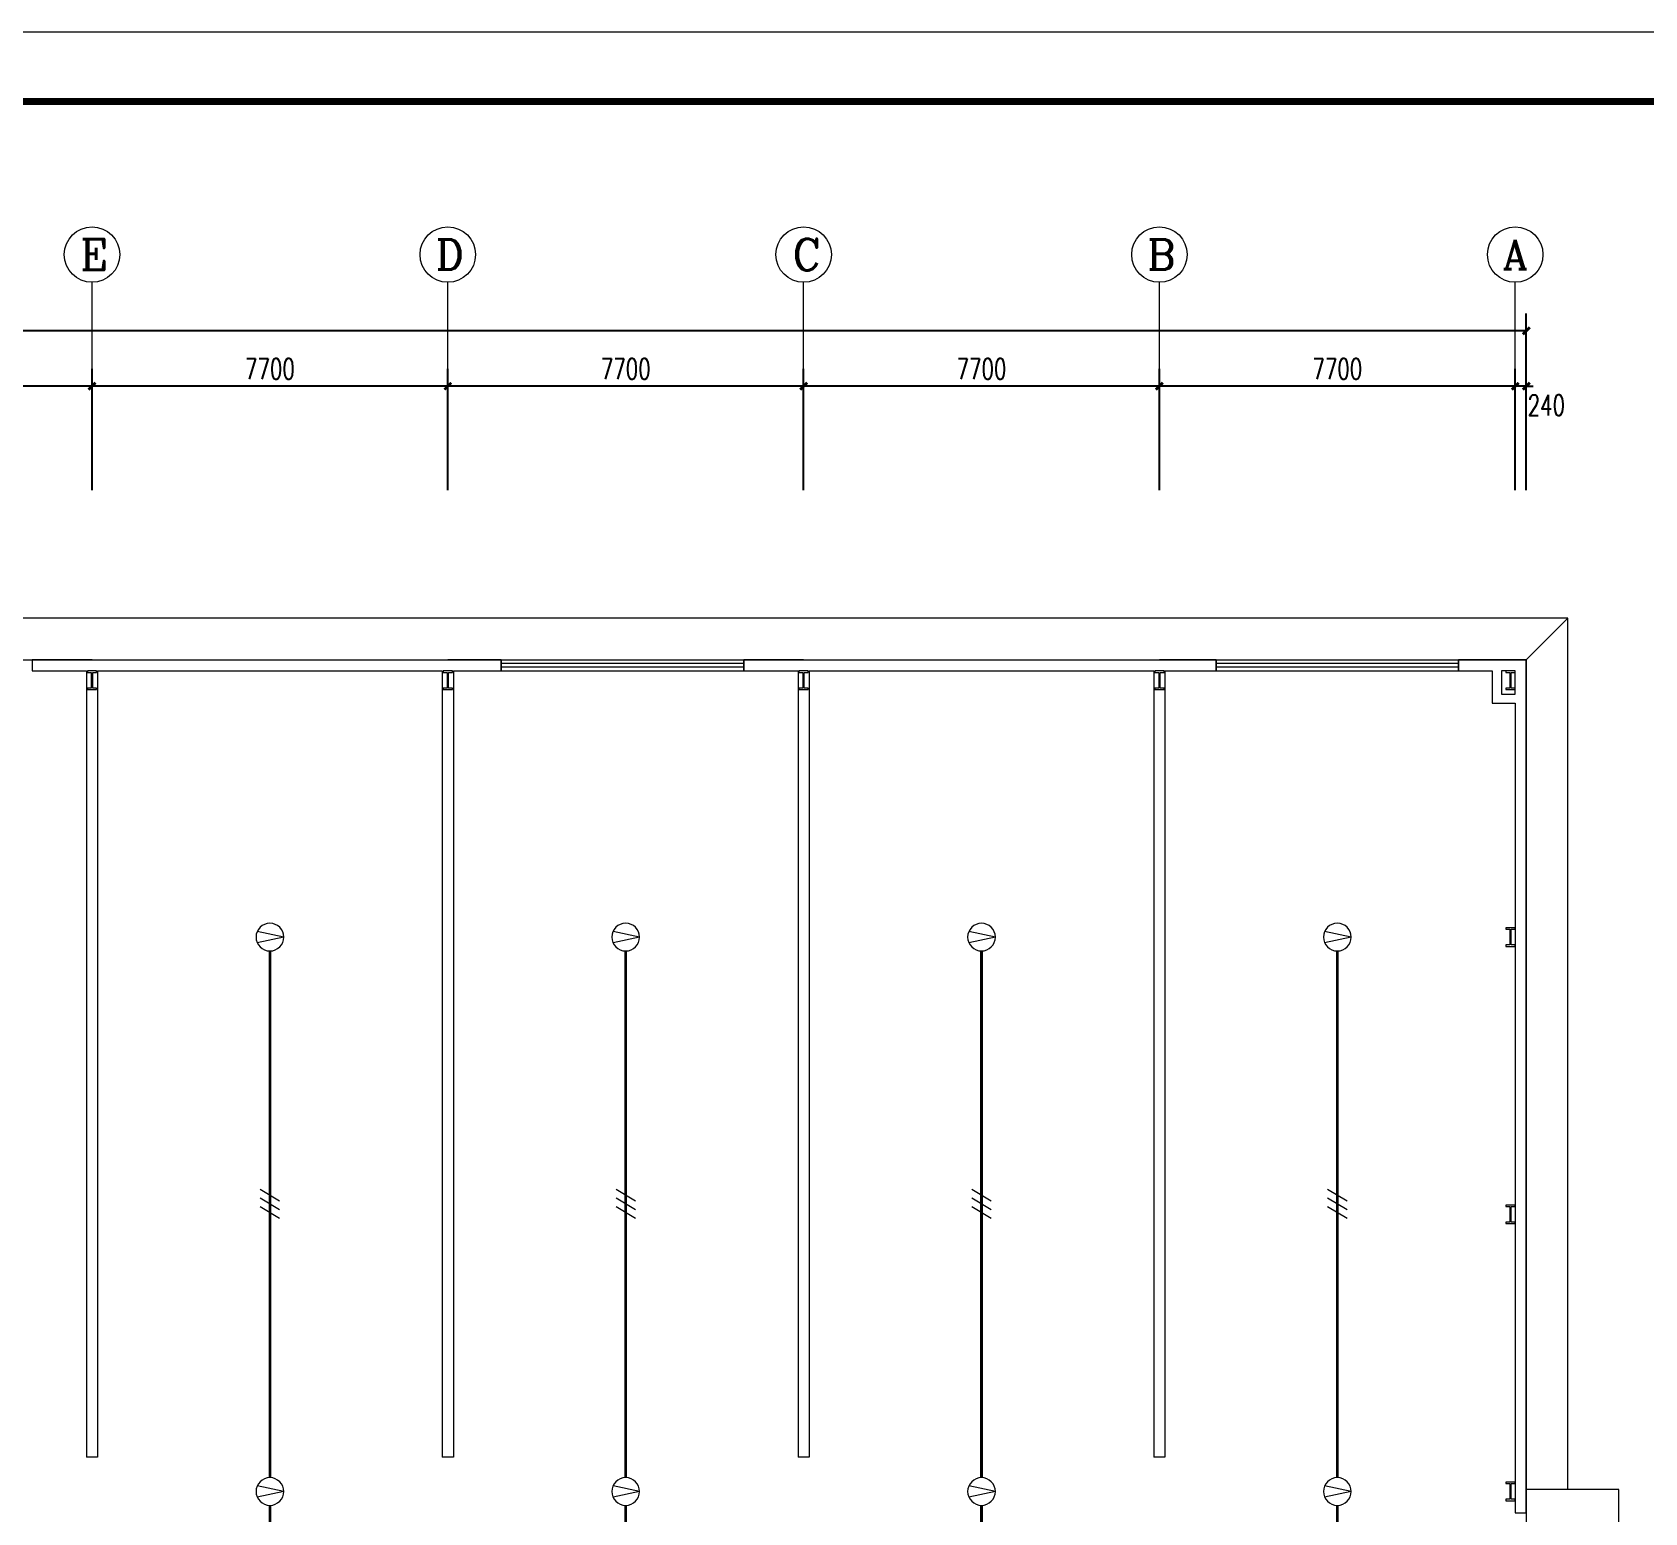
# Model space of a CAD drawing. Header units: inches. Extents: x -3272461 to -2504170, y 403793 to 1071042.
# Drawn here: x -2706341 to -2671444, y 742084 to 774131 of the extents above; entities that cross this region are included whole.
import ezdxf
from ezdxf.enums import TextEntityAlignment as Align

# ---------------------------------------------------------------- set-up
doc = ezdxf.new("R2010")
doc.units = ezdxf.units.IN
doc.header["$LTSCALE"] = 1000
doc.header["$MEASUREMENT"] = 0
doc.layers.get('0').update_dxf_attribs({"lineweight": 18})
for name, color, linetype, lineweight in [('AXIS', 30, 'Continuous', 18), ('DIM-照明', 7, 'Continuous', 18), ('EQUIP-照明', 3, 'Continuous', 18), ('jc', 8, 'Continuous', 18), ('PUB_TITLE', 153, 'Continuous', 18), ('WIRE-照明', 1, 'Continuous', 18)]:
    doc.layers.add(name, color=color, linetype=linetype, lineweight=lineweight)
doc.styles.add('_TCH_AXIS', font='complex.shx', dxfattribs={"bigfont": 'gbcbig.shx'})
doc.styles.add('_TCH_DIM_T3', font='simplex.shx', dxfattribs={"width": 0.705882, "bigfont": 'gbcbig.shx'})
doc.styles.add('_TCH_LABEL', font='complex.shx', dxfattribs={"bigfont": 'gbcbig.shx'})
doc.styles.add('_TEL_DIM', font='simplex.shx', dxfattribs={"width": 0.8, "bigfont": 'hztxt.shx'})
doc.styles.get("Standard").update_dxf_attribs({"font": 'gbenor.shx', "bigfont": 'gbcbig.shx'})
doc.dimstyles.new('_TCH_ARCH&&150', dxfattribs={"dimtxt": 446.25, "dimasz": 150, "dimexe": 375, "dimexo": 450, "dimgap": 150, "dimtad": 1, "dimdec": 0, "dimzin": 0, "dimdsep": 46, "dimtxsty": '_TCH_DIM_T3', "dimblk": 'ARCHTICK', "dimcen": 0.09, "dimdle": 300, "dimclrt": 7, "dimazin": 2, "dimtfac": 1, "dimtdec": 0, "dimtix": 1, "dimtmove": 2, "dimatfit": 3, "dimfxl": 1, "dimtolj": 1, "dimarcsym": 0})

# ---------------------------------------------------------------- blocks, each defined once
blk = doc.blocks.new('_ArchTick_0')
at = {"color": 0, "linetype": 'ByBlock'}
blk.add_lwpolyline([(-0.5, -0.5, 0.4, 0.4, 0), (0.5, 0.5, 0.4, 0.4, 0)], format="xyseb", dxfattribs=at)
blk = doc.blocks.new('*X286')
at = {"layer": 'AXIS', "color": 0, "lineweight": -2}
for p, q in [((-2743788, 764219), (-2743788, 768044)), ((-2674008, 764219), (-2674008, 768044)), ((-2674008, 767669), (-2743788, 767669))]:
    blk.add_line(p, q, dxfattribs=at)
at = {"layer": 'AXIS', "color": 0, "lineweight": -2, "xscale": 150, "yscale": 150, "zscale": 150, "rotation": 180}
blk.add_blockref('_ArchTick_0', (-2743788, 767669), dxfattribs=at)
at = {"layer": 'AXIS', "color": 0, "lineweight": -2, "xscale": 150, "yscale": 150, "zscale": 150}
blk.add_blockref('_ArchTick_0', (-2674008, 767669), dxfattribs=at)
at = {"layer": 'AXIS', "color": 7, "insert": (-2708898, 768042), "char_height": 446.2, "width": 2115, "attachment_point": 5, "style": '_TCH_DIM_T3'}
blk.add_mtext('69780', dxfattribs=at)
blk = doc.blocks.new('_ARCHTICK')
at = {"color": 0, "linetype": 'ByBlock', "const_width": 0.4}
blk.add_lwpolyline([(-0.5, -0.5), (0.5, 0.5)], dxfattribs=at)
blk = doc.blocks.new('*X287')
at = {"layer": 'AXIS', "color": 0, "lineweight": -2}
for p, q in [((-2674248, 764219), (-2674248, 766844)), ((-2674008, 764219), (-2674008, 766844)), ((-2674248, 766469), (-2674398, 766469)), ((-2674008, 766469), (-2674248, 766469)), ((-2674008, 766469), (-2673858, 766469))]:
    blk.add_line(p, q, dxfattribs=at)
at = {"layer": 'AXIS', "color": 0, "lineweight": -2, "xscale": 150, "yscale": 150, "zscale": 150}
blk.add_blockref('_ArchTick_0', (-2674248, 766469), dxfattribs=at)
at = {"layer": 'AXIS', "color": 0, "lineweight": -2, "xscale": 150, "yscale": 150, "zscale": 150, "rotation": 180}
blk.add_blockref('_ArchTick_0', (-2674008, 766469), dxfattribs=at)
at = {"layer": 'AXIS', "color": 7, "insert": (-2673574, 766056), "char_height": 446.2, "width": 1215, "attachment_point": 5, "style": '_TCH_DIM_T3'}
blk.add_mtext('240', dxfattribs=at)
blk = doc.blocks.new('*X288')
at = {"layer": 'AXIS', "color": 0, "lineweight": -2}
for p, q in [((-2681948, 764219), (-2681948, 766844)), ((-2674248, 764219), (-2674248, 766844)), ((-2674248, 766469), (-2681948, 766469))]:
    blk.add_line(p, q, dxfattribs=at)
at = {"layer": 'AXIS', "color": 0, "lineweight": -2, "xscale": 150, "yscale": 150, "zscale": 150, "rotation": 180}
blk.add_blockref('_ArchTick_0', (-2681948, 766469), dxfattribs=at)
at = {"layer": 'AXIS', "color": 0, "lineweight": -2, "xscale": 150, "yscale": 150, "zscale": 150}
blk.add_blockref('_ArchTick_0', (-2674248, 766469), dxfattribs=at)
at = {"layer": 'AXIS', "color": 7, "insert": (-2678098, 766842), "char_height": 446.2, "width": 1665, "attachment_point": 5, "style": '_TCH_DIM_T3'}
blk.add_mtext('7700', dxfattribs=at)
blk = doc.blocks.new('*X289')
at = {"layer": 'AXIS', "color": 0, "lineweight": -2}
for p, q in [((-2689648, 764219), (-2689648, 766844)), ((-2681948, 764219), (-2681948, 766844)), ((-2681948, 766469), (-2689648, 766469))]:
    blk.add_line(p, q, dxfattribs=at)
at = {"layer": 'AXIS', "color": 0, "lineweight": -2, "xscale": 150, "yscale": 150, "zscale": 150, "rotation": 180}
blk.add_blockref('_ArchTick_0', (-2689648, 766469), dxfattribs=at)
at = {"layer": 'AXIS', "color": 0, "lineweight": -2, "xscale": 150, "yscale": 150, "zscale": 150}
blk.add_blockref('_ArchTick_0', (-2681948, 766469), dxfattribs=at)
at = {"layer": 'AXIS', "color": 7, "insert": (-2685798, 766842), "char_height": 446.2, "width": 1665, "attachment_point": 5, "style": '_TCH_DIM_T3'}
blk.add_mtext('7700', dxfattribs=at)
blk = doc.blocks.new('*X290')
at = {"layer": 'AXIS', "color": 0, "lineweight": -2}
for p, q in [((-2697348, 764219), (-2697348, 766844)), ((-2689648, 764219), (-2689648, 766844)), ((-2689648, 766469), (-2697348, 766469))]:
    blk.add_line(p, q, dxfattribs=at)
at = {"layer": 'AXIS', "color": 0, "lineweight": -2, "xscale": 150, "yscale": 150, "zscale": 150, "rotation": 180}
blk.add_blockref('_ArchTick_0', (-2697348, 766469), dxfattribs=at)
at = {"layer": 'AXIS', "color": 0, "lineweight": -2, "xscale": 150, "yscale": 150, "zscale": 150}
blk.add_blockref('_ArchTick_0', (-2689648, 766469), dxfattribs=at)
at = {"layer": 'AXIS', "color": 7, "insert": (-2693498, 766842), "char_height": 446.2, "width": 1665, "attachment_point": 5, "style": '_TCH_DIM_T3'}
blk.add_mtext('7700', dxfattribs=at)
blk = doc.blocks.new('*X291')
at = {"layer": 'AXIS', "color": 0, "lineweight": -2}
for p, q in [((-2705048, 764219), (-2705048, 766844)), ((-2697348, 764219), (-2697348, 766844)), ((-2697348, 766469), (-2705048, 766469))]:
    blk.add_line(p, q, dxfattribs=at)
at = {"layer": 'AXIS', "color": 0, "lineweight": -2, "xscale": 150, "yscale": 150, "zscale": 150, "rotation": 180}
blk.add_blockref('_ArchTick_0', (-2705048, 766469), dxfattribs=at)
at = {"layer": 'AXIS', "color": 0, "lineweight": -2, "xscale": 150, "yscale": 150, "zscale": 150}
blk.add_blockref('_ArchTick_0', (-2697348, 766469), dxfattribs=at)
at = {"layer": 'AXIS', "color": 7, "insert": (-2701198, 766842), "char_height": 446.2, "width": 1665, "attachment_point": 5, "style": '_TCH_DIM_T3'}
blk.add_mtext('7700', dxfattribs=at)
blk = doc.blocks.new('*X292')
at = {"layer": 'AXIS', "color": 0, "lineweight": -2}
for p, q in [((-2712748, 764219), (-2712748, 766844)), ((-2705048, 764219), (-2705048, 766844)), ((-2705048, 766469), (-2712748, 766469))]:
    blk.add_line(p, q, dxfattribs=at)
at = {"layer": 'AXIS', "color": 0, "lineweight": -2, "xscale": 150, "yscale": 150, "zscale": 150, "rotation": 180}
blk.add_blockref('_ArchTick_0', (-2712748, 766469), dxfattribs=at)
at = {"layer": 'AXIS', "color": 0, "lineweight": -2, "xscale": 150, "yscale": 150, "zscale": 150}
blk.add_blockref('_ArchTick_0', (-2705048, 766469), dxfattribs=at)
at = {"layer": 'AXIS', "color": 7, "insert": (-2708898, 766842), "char_height": 446.2, "width": 1665, "attachment_point": 5, "style": '_TCH_DIM_T3'}
blk.add_mtext('7700', dxfattribs=at)
blk = doc.blocks.new('$equip$00001177')
for q in [(-0.203, -0.457), (0.203, -0.457)]:
    blk.add_line((0, 0.5), q)
blk.add_circle((0, 0), 0.5)
at = {"style": '_TCH_LABEL', "flags": 1}
blk.add_attdef('A', (0, 0), '', height=0.00002, dxfattribs=at)
blk = doc.blocks.new('$TELECSYS$00000097')
for p, q in [((-0.2, 0.4), (-1, -0.4)), ((0.4, 0.4), (-0.4, -0.4)), ((1, 0.4), (0.2, -0.4))]:
    blk.add_line(p, q)
at = {"width": 0.8}
blk.add_attdef('N', text='', height=1, dxfattribs=at).set_placement((-0.017, 1.056), align=Align.MIDDLE_CENTER)
blk = doc.blocks.new('$TelecSys$00000154')
blk.add_blockref('$TELECSYS$00000097', (0, 0))
at = {"style": '_TEL_DIM', "width": 0.7}
blk.add_attdef('N', text='', height=0.875, dxfattribs=at).set_placement((-0.015, 0.924), align=Align.MIDDLE_CENTER)
blk = doc.blocks.new('$WINLIB2D$00000001')
at = {"color": 0}
for points in [[(-0.5, 0.5), (-0.5, -0.5)], [(-0.5, 0.5), (0.5, 0.5)], [(0.5, -0.5), (0.5, 0.5)], [(0.5, 0.1667), (-0.5, 0.1667)], [(0.5, -0.1667), (-0.5, -0.1667)], [(-0.5, -0.5), (0.5, -0.5)]]:
    blk.add_lwpolyline(points, dxfattribs=at)

msp = doc.modelspace()

# ---------------------------------------------------------------- linework, layer by layer
at = {"layer": 'AXIS'}
for p, q in [((-2705047.8, 764218.6), (-2705047.8, 768718.6)), ((-2697347.8, 764218.6), (-2697347.8, 768718.6)), ((-2689647.8, 764218.6), (-2689647.8, 768718.6)), ((-2681947.8, 764218.6), (-2681947.8, 768718.6)), ((-2674247.8, 764218.6), (-2674247.8, 768718.6))]:
    msp.add_line(p, q, dxfattribs=at)
for centre in [(-2705047.8, 769318.6), (-2697347.8, 769318.6), (-2689647.8, 769318.6), (-2681947.8, 769318.6), (-2674247.8, 769318.6)]:
    msp.add_circle(centre, 600, dxfattribs=at)
at = {"layer": 'jc'}
for p, q in [((-2673107.8, 761444.4), (-2674007.8, 760544.4)), ((-2705047.8, 760544.4), (-2706341.1, 760544.4)), ((-2706341.1, 760544.4), (-2706341.1, 760304.4)), ((-2705047.8, 760544.4), (-2697347.8, 760544.4)), ((-2696191.1, 760544.4), (-2697347.8, 760544.4)), ((-2696191.1, 760304.4), (-2696191.1, 760544.4)), ((-2689647.8, 760544.4), (-2690941.1, 760544.4)), ((-2690941.1, 760544.4), (-2690941.1, 760304.4)), ((-2689647.8, 760544.4), (-2681947.8, 760544.4)), ((-2680722.8, 760544.4), (-2681947.8, 760544.4)), ((-2680722.8, 760304.4), (-2680722.8, 760544.4)), ((-2674647.8, 760544.4), (-2675472.8, 760544.4)), ((-2675472.8, 760544.4), (-2675472.8, 760304.4)), ((-2674007.8, 760544.4), (-2674647.8, 760544.4)), ((-2674007.8, 759705), (-2674007.8, 760544.4)), ((-2706341.1, 760304.4), (-2705167.8, 760304.4)), ((-2705167.8, 760304.4), (-2705167.8, 743284.4)), ((-2704947.8, 760305), (-2705147.8, 760305)), ((-2705147.8, 760305), (-2705147.8, 760275)), ((-2705147.8, 760275), (-2705062.8, 760275)), ((-2705062.8, 760275), (-2705062.8, 759935)), ((-2705032.8, 759935), (-2705032.8, 760275)), ((-2705032.8, 760275), (-2704947.8, 760275)), ((-2704947.8, 760275), (-2704947.8, 760305)), ((-2704927.8, 760304.4), (-2704927.8, 743284.4)), ((-2704927.8, 760304.4), (-2697467.8, 760304.4)), ((-2697467.8, 760304.4), (-2697467.8, 743284.4)), ((-2697247.8, 760305), (-2697447.8, 760305)), ((-2697447.8, 760305), (-2697447.8, 760275)), ((-2697447.8, 760275), (-2697362.8, 760275)), ((-2697362.8, 760275), (-2697362.8, 759935)), ((-2697332.8, 759935), (-2697332.8, 760275)), ((-2697332.8, 760275), (-2697247.8, 760275)), ((-2697247.8, 760275), (-2697247.8, 760305)), ((-2697227.8, 760304.4), (-2697227.8, 743284.4)), ((-2697227.8, 760304.4), (-2696191.1, 760304.4)), ((-2690941.1, 760304.4), (-2689767.8, 760304.4)), ((-2689767.8, 760304.4), (-2689767.8, 743284.4)), ((-2689547.8, 760305), (-2689747.8, 760305)), ((-2689747.8, 760305), (-2689747.8, 760275)), ((-2689747.8, 760275), (-2689662.8, 760275)), ((-2689662.8, 760275), (-2689662.8, 759935)), ((-2689632.8, 759935), (-2689632.8, 760275)), ((-2689632.8, 760275), (-2689547.8, 760275)), ((-2689547.8, 760275), (-2689547.8, 760305)), ((-2689527.8, 760304.4), (-2689527.8, 743284.4)), ((-2689527.8, 760304.4), (-2682067.8, 760304.4)), ((-2682067.8, 760304.4), (-2682067.8, 743283.8)), ((-2681847.8, 760304.4), (-2682047.8, 760304.4)), ((-2682047.8, 760304.4), (-2682047.8, 760274.4)), ((-2682047.8, 760274.4), (-2681962.8, 760274.4)), ((-2681962.8, 760274.4), (-2681962.8, 759934.4)), ((-2681932.8, 759934.4), (-2681932.8, 760274.4)), ((-2681932.8, 760274.4), (-2681847.8, 760274.4)), ((-2681847.8, 760274.4), (-2681847.8, 760304.4)), ((-2681827.8, 760304.4), (-2681827.8, 743283.8)), ((-2681827.8, 760304.4), (-2680722.8, 760304.4)), ((-2675472.8, 760304.4), (-2674747.8, 760304.4)), ((-2674747.8, 760304.4), (-2674747.8, 759605)), ((-2674547.8, 760304.4), (-2674547.8, 759805)), ((-2674247.8, 760304.4), (-2674547.8, 760304.4)), ((-2674247.8, 760304.4), (-2674447.8, 760304.4)), ((-2674447.8, 760304.4), (-2674447.8, 760274.4)), ((-2674447.8, 760274.4), (-2674362.8, 760274.4)), ((-2674362.8, 760274.4), (-2674362.8, 759934.4)), ((-2674332.8, 759934.4), (-2674332.8, 760274.4)), ((-2674332.8, 760274.4), (-2674247.8, 760274.4)), ((-2674247.8, 760274.4), (-2674247.8, 760304.4)), ((-2674247.8, 759805), (-2674247.8, 760304.4)), ((-2705062.8, 759935), (-2705147.8, 759935)), ((-2705147.8, 759935), (-2705147.8, 759905)), ((-2705147.8, 759905), (-2704947.8, 759905)), ((-2704947.8, 759935), (-2705032.8, 759935)), ((-2704947.8, 759905), (-2704947.8, 759935)), ((-2697362.8, 759935), (-2697447.8, 759935)), ((-2697447.8, 759935), (-2697447.8, 759905)), ((-2697447.8, 759905), (-2697247.8, 759905)), ((-2697247.8, 759935), (-2697332.8, 759935)), ((-2697247.8, 759905), (-2697247.8, 759935)), ((-2689662.8, 759935), (-2689747.8, 759935)), ((-2689747.8, 759935), (-2689747.8, 759905)), ((-2689747.8, 759905), (-2689547.8, 759905)), ((-2689547.8, 759935), (-2689632.8, 759935)), ((-2689547.8, 759905), (-2689547.8, 759935)), ((-2681962.8, 759934.4), (-2682047.8, 759934.4)), ((-2682047.8, 759934.4), (-2682047.8, 759904.4)), ((-2682047.8, 759904.4), (-2681847.8, 759904.4)), ((-2681847.8, 759934.4), (-2681932.8, 759934.4)), ((-2681847.8, 759904.4), (-2681847.8, 759934.4)), ((-2674547.8, 759805), (-2674247.8, 759805)), ((-2674362.8, 759934.4), (-2674447.8, 759934.4)), ((-2674447.8, 759934.4), (-2674447.8, 759904.4)), ((-2674447.8, 759904.4), (-2674247.8, 759904.4)), ((-2674247.8, 759934.4), (-2674332.8, 759934.4)), ((-2674247.8, 759904.4), (-2674247.8, 759934.4)), ((-2674007.8, 742083.8), (-2674007.8, 759705)), ((-2674747.8, 759605), (-2674247.8, 759605)), ((-2674247.8, 759605), (-2674247.8, 742083.8)), ((-2674247.8, 754743.8), (-2674447.8, 754743.8)), ((-2674447.8, 754743.8), (-2674447.8, 754713.8)), ((-2674447.8, 754713.8), (-2674362.8, 754713.8)), ((-2674362.8, 754713.8), (-2674362.8, 754373.8)), ((-2674332.8, 754373.8), (-2674332.8, 754713.8)), ((-2674332.8, 754713.8), (-2674247.8, 754713.8)), ((-2674247.8, 754713.8), (-2674247.8, 754743.8)), ((-2674362.8, 754373.8), (-2674447.8, 754373.8)), ((-2674447.8, 754373.8), (-2674447.8, 754343.8)), ((-2674447.8, 754343.8), (-2674247.8, 754343.8)), ((-2674247.8, 754373.8), (-2674332.8, 754373.8)), ((-2674247.8, 754343.8), (-2674247.8, 754373.8)), ((-2674247.8, 748743.8), (-2674447.8, 748743.8)), ((-2674447.8, 748743.8), (-2674447.8, 748713.8)), ((-2674447.8, 748713.8), (-2674362.8, 748713.8)), ((-2674362.8, 748713.8), (-2674362.8, 748373.8)), ((-2674332.8, 748373.8), (-2674332.8, 748713.8)), ((-2674332.8, 748713.8), (-2674247.8, 748713.8)), ((-2674247.8, 748713.8), (-2674247.8, 748743.8)), ((-2674362.8, 748373.8), (-2674447.8, 748373.8)), ((-2674447.8, 748373.8), (-2674447.8, 748343.8)), ((-2674447.8, 748343.8), (-2674247.8, 748343.8)), ((-2674247.8, 748373.8), (-2674332.8, 748373.8)), ((-2674247.8, 748343.8), (-2674247.8, 748373.8)), ((-2704927.8, 743284.4), (-2705167.8, 743284.4)), ((-2697227.8, 743284.4), (-2697467.8, 743284.4)), ((-2689527.8, 743284.4), (-2689767.8, 743284.4)), ((-2681827.8, 743283.8), (-2682067.8, 743283.8)), ((-2674447.8, 742744.4), (-2674447.8, 742714.4)), ((-2674247.8, 742744.4), (-2674447.8, 742744.4)), ((-2674447.8, 742714.4), (-2674362.8, 742714.4)), ((-2674362.8, 742714.4), (-2674362.8, 742374.4)), ((-2674332.8, 742374.4), (-2674332.8, 742714.4)), ((-2674332.8, 742714.4), (-2674247.8, 742714.4)), ((-2674247.8, 742714.4), (-2674247.8, 742744.4)), ((-2674362.8, 742374.4), (-2674447.8, 742374.4)), ((-2674447.8, 742374.4), (-2674447.8, 742344.4)), ((-2674447.8, 742344.4), (-2674247.8, 742344.4)), ((-2674247.8, 742374.4), (-2674332.8, 742374.4)), ((-2674247.8, 742344.4), (-2674247.8, 742374.4)), ((-2674247.8, 742083.8), (-2674007.8, 742083.8))]:
    msp.add_line(p, q, dxfattribs=at)
msp.add_lwpolyline([(-2673107.8, 742583.8), (-2673107.8, 761444.4), (-2744687.8, 761444.4), (-2744687.8, 742583.8)], dxfattribs=at)
for points in [[(-2743787.8, 724544.4), (-2743787.8, 760544.4), (-2674007.8, 760544.4), (-2674007.8, 724544.4)], [(-2672007.8, 736503.8), (-2672007.8, 742583.8), (-2674007.8, 742583.8), (-2674007.8, 736503.8)]]:
    msp.add_lwpolyline(points, close=True, dxfattribs=at)
at = {"layer": 'PUB_TITLE'}
msp.add_lwpolyline([(-2649994.3, 711130.6), (-2649994.3, 774130.6), (-2761444.3, 774130.6), (-2761444.3, 711130.6)], close=True, dxfattribs=at)
msp.add_lwpolyline([(-2651494.3, 712630.6, 150, 150, 0), (-2651494.3, 772630.6, 150, 150, 0), (-2757694.3, 772630.6, 150, 150, 0), (-2757694.3, 712630.6, 150, 150, 0)], format="xyseb", close=True, dxfattribs=at)
at = {"layer": 'WIRE-照明', "linetype": 'Continuous'}
for points in [[(-2701197.8, 754243.8, 60, 60, 0), (-2701197.8, 742843.8, 60, 60, 0)], [(-2693497.8, 754243.8, 60, 60, 0), (-2693497.8, 742843.8, 60, 60, 0)], [(-2685797.8, 754243.8, 60, 60, 0), (-2685797.8, 742843.8, 60, 60, 0)], [(-2678097.8, 754243.8, 60, 60, 0), (-2678097.8, 742843.8, 60, 60, 0)], [(-2701197.8, 742243.8, 60, 60, 0), (-2701197.8, 730843.8, 60, 60, 0)], [(-2693497.8, 742243.8, 60, 60, 0), (-2693497.8, 730843.8, 60, 60, 0)], [(-2685797.8, 742243.8, 60, 60, 0), (-2685797.8, 730843.8, 60, 60, 0)], [(-2678097.8, 742243.8, 60, 60, 0), (-2678097.8, 730843.8, 60, 60, 0)]]:
    msp.add_lwpolyline(points, format="xyseb", dxfattribs=at)

# ---------------------------------------------------------------- block references
at = {"layer": 'DIM-照明', "xscale": 315, "yscale": 525, "zscale": 315, "rotation": 270}
for p in [(-2701197.8, 748768.7), (-2693497.8, 748768.7), (-2685797.8, 748768.7), (-2678097.8, 748768.7)]:
    msp.add_blockref('$TelecSys$00000154', p, dxfattribs=at)
at = {"layer": 'EQUIP-照明', "xscale": -599.9999999999998, "yscale": 599.9999999999998, "zscale": 599.9999999999995, "rotation": 270}
for p in [(-2701197.8, 754543.8), (-2693497.8, 754543.8), (-2685797.8, 754543.8), (-2678097.8, 754543.8), (-2701197.8, 742543.8), (-2693497.8, 742543.8), (-2685797.8, 742543.8), (-2678097.8, 742543.8)]:
    msp.add_blockref('$equip$00001177', p, dxfattribs=at)
at = {"layer": 'jc', "xscale": 5250, "yscale": 240, "zscale": 240}
for p in [(-2693566.1, 760424.4), (-2678097.8, 760424.4)]:
    msp.add_blockref('$WINLIB2D$00000001', p, dxfattribs=at)

# ---------------------------------------------------------------- texts
at = {"layer": 'AXIS', "color": 7, "style": '_TCH_AXIS'}
for s, height, p in [('E', 668.2, (-2705302.3, 768984.6)), ('D', 652.9, (-2697612, 768992.2)), ('C', 683.5, (-2689891.9, 768976.9)), ('B', 652.9, (-2682212, 768992.2)), ('A', 637.8, (-2674521.1, 768999.8))]:
    msp.add_text(s, height=height, dxfattribs=at).set_placement(p)

# ---------------------------------------------------------------- dimensions: what is measured, and where the dimension line sits
at = {"layer": 'AXIS'}
for base, p1, p2, picture, middle in [((-2743787.8, 767668.6), (-2674007.8, 762718.6), (-2743787.8, 762718.6), '*X286', (-2708897.8, 768041.8)), ((-2712747.8, 766468.6), (-2705047.8, 762718.6), (-2712747.8, 762718.6), '*X292', (-2708897.8, 766841.8)), ((-2705047.8, 766468.6), (-2697347.8, 762718.6), (-2705047.8, 762718.6), '*X291', (-2701197.8, 766841.8)), ((-2697347.8, 766468.6), (-2689647.8, 762718.6), (-2697347.8, 762718.6), '*X290', (-2693497.8, 766841.8)), ((-2689647.8, 766468.6), (-2681947.8, 762718.6), (-2689647.8, 762718.6), '*X289', (-2685797.8, 766841.8)), ((-2681947.8, 766468.6), (-2674247.8, 762718.6), (-2681947.8, 762718.6), '*X288', (-2678097.8, 766841.8))]:
    dim = msp.add_linear_dim(base=base, p1=p1, p2=p2, angle=180, dimstyle='_TCH_ARCH&&150', override={"dimexo": 1500, "dimsah": 1, "dimtzin": 0}, dxfattribs=at)
    dim.commit()
    dim.dimension.update_dxf_attribs({"geometry": picture, "text_midpoint": middle})
dim = msp.add_linear_dim(base=(-2674247.8, 766468.6), p1=(-2674007.8, 762718.6), p2=(-2674247.8, 762718.6), angle=180, dimstyle='_TCH_ARCH&&150', override={"dimexo": 1500, "dimsah": 1, "dimtzin": 0}, dxfattribs=at)
dim.commit()
dim.dimension.update_dxf_attribs({"geometry": '*X287', "text_midpoint": (-2673574.3, 766056.1), "dimtype": 160})

doc.saveas('drawing.dxf')
